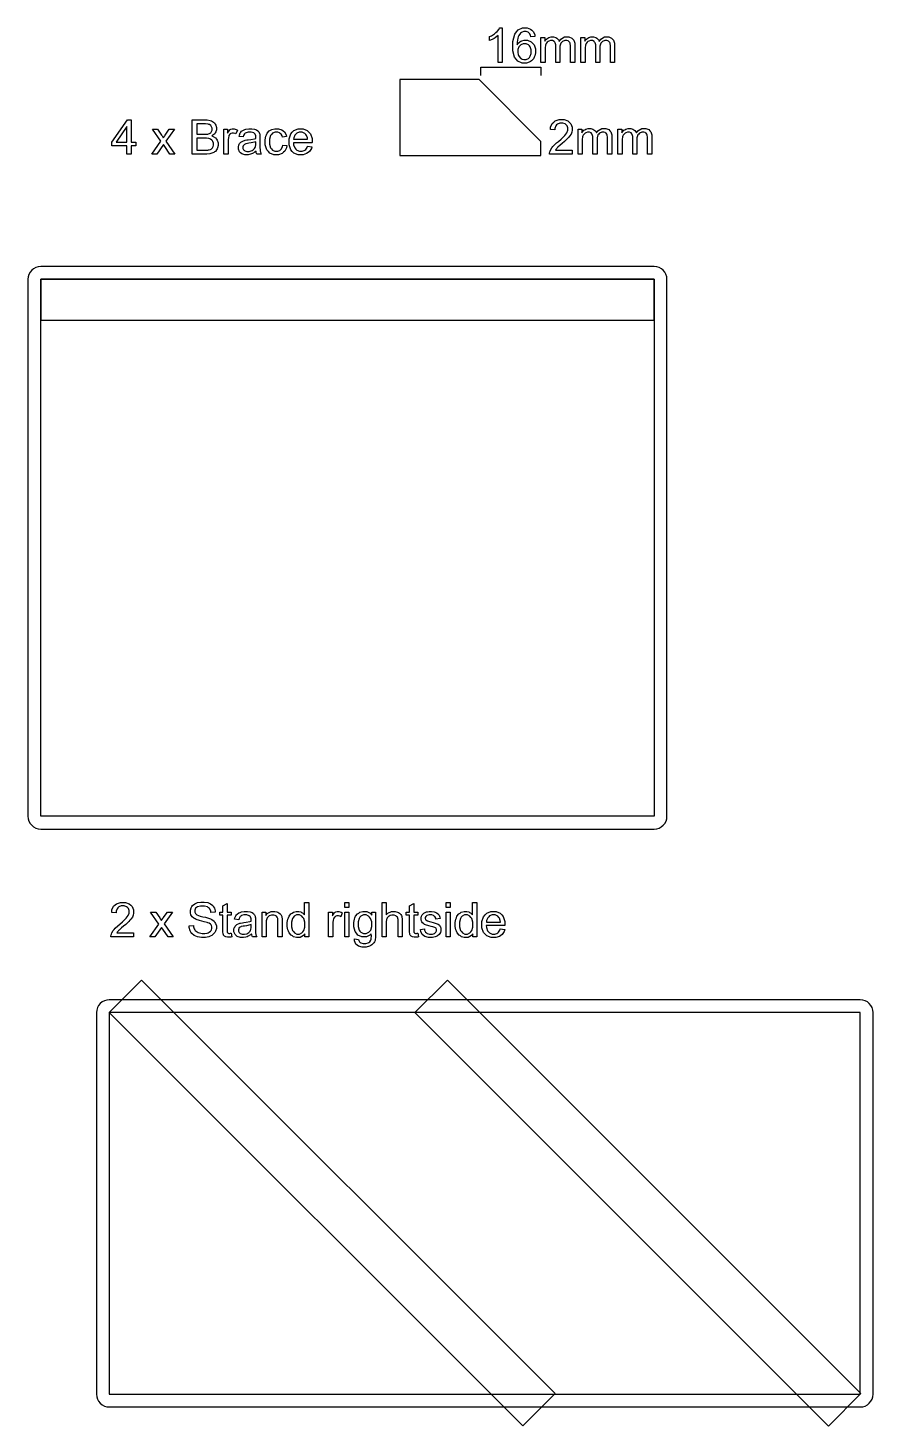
# Model space of a CAD drawing. Extents: x -3889 to -458, y -943 to -393.
# Drawn here: x -790 to -458, y -943 to -393 of the extents above; entities that cross this region are included whole.
import ezdxf

# ---------------------------------------------------------------- set-up
doc = ezdxf.new("R2010")
doc.units = 0
for name, color, linetype in [('ANNO', 7, 'CONTINUOUS'), ('CHAMFER-V45-16', 4, 'CONTINUOUS'), ('NEST-BOUNDARY', 7, 'CONTINUOUS'), ('POCKET-6_2', 30, 'CONTINUOUS'), ('PROFILE', 5, 'CONTINUOUS')]:
    doc.layers.add(name, color=color, linetype=linetype)

msp = doc.modelspace()

# ---------------------------------------------------------------- linework, layer by layer
at = {"layer": 'ANNO'}
for points in [[(-604.03, -406.88), (-605.69, -406.88), (-605.69, -396.32), (-605.99, -396.6), (-606.77, -397.17), (-607.25, -397.46), (-607.74, -397.74), (-608.61, -398.17), (-608.99, -398.31), (-608.99, -396.71), (-608.3, -396.38), (-607.09, -395.59), (-606.57, -395.13), (-606.05, -394.66), (-605.31, -393.76), (-605.1, -393.32), (-604.03, -393.32)], [(-591.19, -396.68), (-592.84, -396.82), (-592.95, -396.33), (-593.26, -395.62), (-593.46, -395.4), (-593.8, -395.04), (-594.63, -394.69), (-595.12, -394.69), (-595.52, -394.69), (-596.22, -394.91), (-596.52, -395.13), (-596.91, -395.41), (-597.53, -396.24), (-597.75, -396.79), (-597.98, -397.34), (-598.21, -398.9), (-598.22, -399.91), (-597.92, -399.45), (-597.19, -398.78), (-596.76, -398.56), (-596.32, -398.34), (-595.41, -398.12), (-594.94, -398.12), (-594.11, -398.12), (-592.7, -398.73), (-592.11, -399.34), (-591.53, -399.95), (-590.95, -401.52), (-590.95, -402.49), (-590.95, -403.13), (-591.22, -404.31), (-591.49, -404.85), (-591.77, -405.4), (-592.52, -406.24), (-593, -406.53), (-593.48, -406.82), (-594.57, -407.11), (-595.18, -407.11), (-596.21, -407.11), (-597.91, -406.34), (-598.56, -405.58), (-599.21, -404.82), (-599.87, -402.31), (-599.87, -400.56), (-599.87, -398.6), (-599.15, -395.76), (-598.42, -394.87), (-597.79, -394.1), (-596.09, -393.32), (-595.02, -393.32), (-594.22, -393.32), (-592.92, -393.77), (-592.41, -394.22), (-591.9, -394.66), (-591.29, -395.9)], [(-597.97, -402.5), (-597.97, -402.93), (-597.78, -403.75), (-597.6, -404.14), (-597.42, -404.53), (-596.91, -405.13), (-596.59, -405.33), (-596.26, -405.54), (-595.57, -405.74), (-595.21, -405.74), (-594.68, -405.74), (-593.78, -405.32), (-593.4, -404.89), (-593.02, -404.47), (-592.65, -403.32), (-592.65, -402.59), (-592.65, -401.89), (-593.02, -400.78), (-593.39, -400.38), (-593.76, -399.98), (-594.7, -399.57), (-595.27, -399.57), (-595.84, -399.57), (-596.79, -399.98), (-597.18, -400.38), (-597.57, -400.78), (-597.97, -401.84)], [(-588.85, -406.88), (-588.85, -397.09), (-587.37, -397.09), (-587.37, -398.46), (-587.14, -398.1), (-586.53, -397.53), (-586.14, -397.31), (-585.76, -397.09), (-584.89, -396.87), (-584.41, -396.87), (-583.86, -396.87), (-582.97, -397.1), (-582.63, -397.32), (-582.28, -397.55), (-581.79, -398.18), (-581.65, -398.58), (-581.06, -397.73), (-579.55, -396.87), (-578.62, -396.87), (-577.89, -396.87), (-576.77, -397.28), (-576.38, -397.68), (-575.99, -398.08), (-575.6, -399.32), (-575.6, -400.16), (-575.6, -406.88), (-577.26, -406.88), (-577.26, -400.71), (-577.26, -400.21), (-577.34, -399.5), (-577.42, -399.28), (-577.5, -399.06), (-577.79, -398.71), (-578, -398.57), (-578.21, -398.44), (-578.71, -398.3), (-579, -398.3), (-579.51, -398.3), (-580.37, -398.65), (-580.71, -398.99), (-581.05, -399.33), (-581.39, -400.43), (-581.39, -401.19), (-581.39, -406.88), (-583.05, -406.88), (-583.05, -400.52), (-583.05, -399.96), (-583.25, -399.13), (-583.45, -398.86), (-583.65, -398.58), (-584.32, -398.3), (-584.78, -398.3), (-585.12, -398.3), (-585.77, -398.49), (-586.07, -398.67), (-586.36, -398.86), (-586.79, -399.4), (-586.93, -399.75), (-587.06, -400.11), (-587.19, -401.13), (-587.19, -401.8), (-587.19, -406.88)], [(-573.15, -406.88), (-573.15, -397.09), (-571.67, -397.09), (-571.67, -398.46), (-571.44, -398.1), (-570.83, -397.53), (-570.44, -397.31), (-570.06, -397.09), (-569.19, -396.87), (-568.71, -396.87), (-568.16, -396.87), (-567.27, -397.1), (-566.92, -397.32), (-566.58, -397.55), (-566.09, -398.18), (-565.95, -398.58), (-565.36, -397.73), (-563.85, -396.87), (-562.92, -396.87), (-562.19, -396.87), (-561.07, -397.28), (-560.68, -397.68), (-560.29, -398.08), (-559.9, -399.32), (-559.9, -400.16), (-559.9, -406.88), (-561.56, -406.88), (-561.56, -400.71), (-561.56, -400.21), (-561.64, -399.5), (-561.72, -399.28), (-561.8, -399.06), (-562.09, -398.71), (-562.3, -398.57), (-562.51, -398.44), (-563.01, -398.3), (-563.29, -398.3), (-563.81, -398.3), (-564.67, -398.65), (-565.01, -398.99), (-565.35, -399.33), (-565.69, -400.43), (-565.69, -401.19), (-565.69, -406.88), (-567.35, -406.88), (-567.35, -400.52), (-567.35, -399.96), (-567.55, -399.13), (-567.75, -398.86), (-567.95, -398.58), (-568.62, -398.3), (-569.07, -398.3), (-569.42, -398.3), (-570.07, -398.49), (-570.37, -398.67), (-570.66, -398.86), (-571.09, -399.4), (-571.23, -399.75), (-571.36, -400.11), (-571.49, -401.13), (-571.49, -401.8), (-571.49, -406.88)], [(-642.24, -443.49), (-588.85, -443.49), (-588.85, -437.95), (-613.17, -413.63), (-644.22, -413.63), (-644.22, -443.49)], [(-751.49, -442.91), (-751.49, -439.69), (-757.34, -439.69), (-757.34, -438.17), (-751.18, -429.43), (-749.83, -429.43), (-749.83, -438.17), (-748.01, -438.17), (-748.01, -439.69), (-749.83, -439.69), (-749.83, -442.91)], [(-751.49, -438.17), (-751.49, -432.09), (-755.71, -438.17)], [(-741.73, -442.91), (-738.16, -437.84), (-741.46, -433.13), (-739.41, -433.13), (-737.88, -435.42), (-737.66, -435.75), (-737.33, -436.29), (-737.21, -436.5), (-737, -436.21), (-736.64, -435.68), (-736.47, -435.45), (-734.83, -433.13), (-732.84, -433.13), (-736.14, -437.81), (-732.59, -442.91), (-734.61, -442.91), (-736.63, -439.88), (-737.1, -439.14), (-739.73, -442.91)], [(-725.83, -442.91), (-725.83, -429.41), (-720.76, -429.41), (-719.99, -429.41), (-718.75, -429.62), (-718.28, -429.82), (-717.81, -430.03), (-717.08, -430.66), (-716.81, -431.08), (-716.55, -431.51), (-716.28, -432.4), (-716.28, -432.87), (-716.28, -433.3), (-716.52, -434.11), (-716.75, -434.5), (-716.99, -434.88), (-717.69, -435.5), (-718.17, -435.73), (-717.56, -435.91), (-716.62, -436.52), (-716.29, -436.96), (-715.96, -437.39), (-715.63, -438.41), (-715.63, -439), (-715.63, -439.47), (-715.84, -440.36), (-716.04, -440.76), (-716.24, -441.17), (-716.73, -441.8), (-717.03, -442.02), (-717.32, -442.24), (-718.06, -442.57), (-718.5, -442.69), (-718.95, -442.8), (-720.04, -442.91), (-720.68, -442.91)], [(-724.05, -435.08), (-721.12, -435.08), (-720.52, -435.08), (-719.67, -435), (-719.41, -434.93), (-719.07, -434.82), (-718.56, -434.49), (-718.38, -434.25), (-718.21, -434.02), (-718.04, -433.43), (-718.04, -433.08), (-718.04, -432.74), (-718.2, -432.15), (-718.36, -431.89), (-718.52, -431.64), (-718.98, -431.29), (-719.28, -431.19), (-719.58, -431.1), (-720.61, -431.01), (-721.34, -431.01), (-724.05, -431.01)], [(-713.41, -442.91), (-713.41, -433.13), (-711.91, -433.13), (-711.91, -434.61), (-711.62, -434.09), (-711.1, -433.41), (-710.86, -433.24), (-710.62, -433.07), (-710.09, -432.91), (-709.8, -432.91), (-709.38, -432.91), (-708.53, -433.17), (-708.1, -433.44), (-708.68, -434.97), (-708.98, -434.8), (-709.58, -434.62), (-709.89, -434.62), (-710.16, -434.62), (-710.64, -434.79), (-710.86, -434.95), (-711.07, -435.11), (-711.38, -435.57), (-711.47, -435.86), (-711.61, -436.3), (-711.75, -437.27), (-711.75, -437.79), (-711.75, -442.91)], [(-700.74, -441.71), (-701.21, -442.1), (-702.09, -442.65), (-702.52, -442.81), (-702.95, -442.97), (-703.86, -443.13), (-704.35, -443.13), (-705.15, -443.13), (-706.39, -442.74), (-706.82, -442.34), (-707.25, -441.95), (-707.68, -440.94), (-707.68, -440.33), (-707.68, -439.97), (-707.52, -439.31), (-707.36, -439.02), (-707.19, -438.72), (-706.77, -438.24), (-706.5, -438.07), (-706.24, -437.89), (-705.64, -437.61), (-705.31, -437.52), (-705.07, -437.46), (-704.33, -437.33), (-703.84, -437.27), (-702.84, -437.15), (-701.36, -436.87), (-700.89, -436.7), (-700.88, -436.53), (-700.88, -436.32), (-700.88, -436.27), (-700.88, -435.77), (-701.11, -435.05), (-701.35, -434.85), (-701.67, -434.57), (-702.61, -434.29), (-703.23, -434.29), (-703.82, -434.29), (-704.68, -434.49), (-704.96, -434.69), (-705.24, -434.9), (-705.65, -435.62), (-705.78, -436.14), (-707.4, -435.92), (-707.29, -435.4), (-706.93, -434.56), (-706.67, -434.24), (-706.42, -433.92), (-705.69, -433.43), (-705.21, -433.25), (-704.73, -433.08), (-703.62, -432.91), (-702.99, -432.91), (-702.36, -432.91), (-701.35, -433.06), (-700.95, -433.2), (-700.56, -433.35), (-699.99, -433.72), (-699.8, -433.95), (-699.62, -434.17), (-699.36, -434.73), (-699.29, -435.07), (-699.25, -435.29), (-699.21, -436.05), (-699.21, -436.6), (-699.21, -438.81), (-699.21, -439.97), (-699.15, -441.43), (-699.1, -441.74), (-699.05, -442.04), (-698.84, -442.63), (-698.68, -442.91), (-700.41, -442.91), (-700.54, -442.66), (-700.71, -442.06)], [(-690.27, -439.32), (-688.63, -439.54), (-688.77, -440.38), (-689.45, -441.7), (-690, -442.18), (-690.55, -442.65), (-691.9, -443.13), (-692.7, -443.13), (-693.7, -443.13), (-695.31, -442.47), (-695.92, -441.82), (-696.53, -441.16), (-697.14, -439.28), (-697.14, -438.06), (-697.14, -437.26), (-696.88, -435.88), (-696.62, -435.28), (-696.35, -434.69), (-695.56, -433.8), (-695.02, -433.5), (-694.49, -433.21), (-693.32, -432.91), (-692.69, -432.91), (-691.9, -432.91), (-690.6, -433.31), (-690.09, -433.72), (-689.59, -434.12), (-688.94, -435.27), (-688.8, -436.01), (-690.4, -436.26), (-690.52, -435.76), (-690.92, -435.02), (-691.22, -434.77), (-691.51, -434.52), (-692.21, -434.27), (-692.63, -434.27), (-693.25, -434.27), (-694.27, -434.72), (-694.66, -435.17), (-695.05, -435.62), (-695.44, -437.04), (-695.44, -438.01), (-695.44, -438.99), (-695.06, -440.43), (-694.69, -440.87), (-694.31, -441.32), (-693.33, -441.77), (-692.72, -441.77), (-692.23, -441.77), (-691.42, -441.47), (-691.09, -441.17), (-690.77, -440.87), (-690.36, -439.94)], [(-680.54, -439.75), (-678.82, -439.97), (-679.02, -440.72), (-679.77, -441.89), (-680.32, -442.3), (-680.87, -442.71), (-682.27, -443.13), (-683.12, -443.13), (-684.19, -443.13), (-685.89, -442.47), (-686.52, -441.81), (-687.14, -441.15), (-687.77, -439.29), (-687.77, -438.1), (-687.77, -436.87), (-687.14, -434.95), (-686.5, -434.27), (-685.87, -433.59), (-684.22, -432.91), (-683.21, -432.91), (-682.23, -432.91), (-680.63, -433.58), (-680.01, -434.24), (-679.39, -434.91), (-678.77, -436.79), (-678.77, -438), (-678.77, -438.08), (-678.77, -438.3), (-678.78, -438.44), (-686.07, -438.44), (-686.02, -439.25), (-685.57, -440.48), (-685.16, -440.91), (-684.75, -441.34), (-683.73, -441.77), (-683.12, -441.77), (-682.66, -441.77), (-681.88, -441.53), (-681.56, -441.29), (-681.24, -441.05), (-680.73, -440.28)], [(-576.52, -441.29), (-576.52, -442.88), (-585.43, -442.88), (-585.44, -442.58), (-585.35, -442.01), (-585.24, -441.73), (-585.07, -441.28), (-584.52, -440.38), (-584.15, -439.94), (-583.77, -439.5), (-582.69, -438.48), (-581.99, -437.9), (-580.89, -436.99), (-579.41, -435.56), (-579.02, -435.03), (-578.63, -434.51), (-578.24, -433.51), (-578.24, -433.04), (-578.24, -432.55), (-578.59, -431.72), (-578.94, -431.38), (-579.29, -431.04), (-580.21, -430.71), (-580.78, -430.71), (-581.38, -430.71), (-582.33, -431.07), (-582.69, -431.42), (-583.05, -431.78), (-583.42, -432.77), (-583.42, -433.41), (-585.12, -433.23), (-585.03, -432.28), (-584.38, -430.83), (-583.81, -430.33), (-583.24, -429.83), (-581.7, -429.33), (-580.74, -429.33), (-579.77, -429.33), (-578.23, -429.87), (-577.67, -430.41), (-577.1, -430.95), (-576.54, -432.28), (-576.54, -433.08), (-576.54, -433.48), (-576.7, -434.28), (-576.87, -434.67), (-577.03, -435.06), (-577.58, -435.89), (-577.97, -436.32), (-578.35, -436.75), (-579.63, -437.94), (-580.52, -438.7), (-581.26, -439.32), (-582.22, -440.17), (-582.43, -440.39), (-582.64, -440.62), (-582.99, -441.07), (-583.13, -441.29)], [(-574.28, -442.88), (-574.28, -433.1), (-572.8, -433.1), (-572.8, -434.47), (-572.57, -434.11), (-571.95, -433.53), (-571.57, -433.32), (-571.19, -433.1), (-570.32, -432.88), (-569.83, -432.88), (-569.29, -432.88), (-568.4, -433.11), (-568.05, -433.33), (-567.71, -433.56), (-567.22, -434.18), (-567.07, -434.59), (-566.49, -433.73), (-564.98, -432.88), (-564.05, -432.88), (-563.32, -432.88), (-562.2, -433.28), (-561.81, -433.69), (-561.42, -434.09), (-561.02, -435.33), (-561.02, -436.17), (-561.02, -442.88), (-562.69, -442.88), (-562.69, -436.72), (-562.69, -436.22), (-562.77, -435.5), (-562.85, -435.28), (-562.93, -435.07), (-563.22, -434.71), (-563.43, -434.58), (-563.64, -434.45), (-564.14, -434.31), (-564.42, -434.31), (-564.94, -434.31), (-565.8, -434.66), (-566.14, -435), (-566.48, -435.34), (-566.82, -436.44), (-566.82, -437.2), (-566.82, -442.88), (-568.48, -442.88), (-568.48, -436.52), (-568.48, -435.97), (-568.68, -435.14), (-568.88, -434.86), (-569.08, -434.59), (-569.74, -434.31), (-570.2, -434.31), (-570.55, -434.31), (-571.2, -434.5), (-571.5, -434.68), (-571.79, -434.86), (-572.22, -435.4), (-572.35, -435.76), (-572.49, -436.11), (-572.62, -437.14), (-572.62, -437.81), (-572.62, -442.88)], [(-558.58, -442.88), (-558.58, -433.1), (-557.1, -433.1), (-557.1, -434.47), (-556.87, -434.11), (-556.25, -433.53), (-555.87, -433.32), (-555.49, -433.1), (-554.62, -432.88), (-554.13, -432.88), (-553.59, -432.88), (-552.7, -433.11), (-552.35, -433.33), (-552.01, -433.56), (-551.52, -434.18), (-551.37, -434.59), (-550.79, -433.73), (-549.28, -432.88), (-548.35, -432.88), (-547.62, -432.88), (-546.5, -433.28), (-546.11, -433.69), (-545.72, -434.09), (-545.32, -435.33), (-545.32, -436.17), (-545.32, -442.88), (-546.98, -442.88), (-546.98, -436.72), (-546.98, -436.22), (-547.07, -435.5), (-547.15, -435.28), (-547.23, -435.07), (-547.52, -434.71), (-547.73, -434.58), (-547.94, -434.45), (-548.44, -434.31), (-548.72, -434.31), (-549.24, -434.31), (-550.09, -434.66), (-550.43, -435), (-550.78, -435.34), (-551.12, -436.44), (-551.12, -437.2), (-551.12, -442.88), (-552.78, -442.88), (-552.78, -436.52), (-552.78, -435.97), (-552.98, -435.14), (-553.18, -434.86), (-553.38, -434.59), (-554.04, -434.31), (-554.5, -434.31), (-554.85, -434.31), (-555.5, -434.5), (-555.79, -434.68), (-556.09, -434.86), (-556.52, -435.4), (-556.65, -435.76), (-556.79, -436.11), (-556.92, -437.14), (-556.92, -437.81), (-556.92, -442.88)], [(-724.05, -441.32), (-720.68, -441.32), (-720.24, -441.32), (-719.63, -441.29), (-719.46, -441.26), (-719.15, -441.2), (-718.63, -441.02), (-718.42, -440.89), (-718.21, -440.76), (-717.87, -440.38), (-717.74, -440.14), (-717.6, -439.89), (-717.47, -439.32), (-717.47, -439), (-717.47, -438.62), (-717.67, -437.96), (-717.86, -437.68), (-718.06, -437.41), (-718.59, -437.01), (-718.94, -436.9), (-719.28, -436.79), (-720.27, -436.68), (-720.92, -436.68), (-724.05, -436.68)], [(-700.88, -438), (-701.33, -438.18), (-702.68, -438.5), (-703.59, -438.63), (-704.1, -438.7), (-704.82, -438.86), (-705.03, -438.96), (-705.24, -439.05), (-705.57, -439.32), (-705.68, -439.5), (-705.8, -439.67), (-705.91, -440.07), (-705.91, -440.28), (-705.91, -440.62), (-705.66, -441.17), (-705.41, -441.39), (-705.16, -441.61), (-704.43, -441.83), (-703.95, -441.83), (-703.47, -441.83), (-702.62, -441.62), (-702.25, -441.41), (-701.88, -441.2), (-701.33, -440.63), (-701.16, -440.27), (-701.02, -439.98), (-700.89, -439.16), (-700.89, -438.61)], [(-685.98, -437.08), (-680.52, -437.08), (-680.58, -436.46), (-680.89, -435.54), (-681.15, -435.23), (-681.54, -434.75), (-682.57, -434.27), (-683.2, -434.27), (-683.77, -434.27), (-684.73, -434.65), (-685.12, -435.04), (-685.5, -435.42), (-685.93, -436.44)], [(-748.83, -748.88), (-748.83, -750.48), (-757.74, -750.48), (-757.74, -750.18), (-757.65, -749.6), (-757.54, -749.32), (-757.37, -748.87), (-756.83, -747.97), (-756.45, -747.53), (-756.08, -747.09), (-755, -746.07), (-754.29, -745.49), (-753.19, -744.58), (-751.71, -743.15), (-751.32, -742.63), (-750.93, -742.1), (-750.54, -741.1), (-750.54, -740.63), (-750.54, -740.14), (-750.89, -739.31), (-751.24, -738.97), (-751.6, -738.64), (-752.52, -738.3), (-753.08, -738.3), (-753.68, -738.3), (-754.64, -738.66), (-755, -739.02), (-755.36, -739.37), (-755.72, -740.37), (-755.72, -741), (-757.43, -740.82), (-757.34, -739.87), (-756.68, -738.42), (-756.11, -737.92), (-755.54, -737.42), (-754.01, -736.92), (-753.04, -736.92), (-752.07, -736.92), (-750.54, -737.46), (-749.97, -738), (-749.41, -738.54), (-748.84, -739.87), (-748.84, -740.67), (-748.84, -741.08), (-749.01, -741.87), (-749.17, -742.26), (-749.34, -742.65), (-749.89, -743.48), (-750.27, -743.91), (-750.66, -744.35), (-751.93, -745.53), (-752.82, -746.29), (-753.57, -746.91), (-754.52, -747.76), (-754.74, -747.99), (-754.95, -748.21), (-755.3, -748.66), (-755.44, -748.88)], [(-742.45, -750.48), (-738.88, -745.41), (-742.18, -740.69), (-740.13, -740.69), (-738.6, -742.98), (-738.39, -743.31), (-738.05, -743.85), (-737.93, -744.06), (-737.73, -743.77), (-737.36, -743.25), (-737.19, -743.01), (-735.56, -740.69), (-733.57, -740.69), (-736.87, -745.38), (-733.31, -750.48), (-735.33, -750.48), (-737.35, -747.45), (-737.83, -746.7), (-740.45, -750.48)], [(-727.06, -746.14), (-725.38, -745.99), (-725.32, -746.5), (-725.04, -747.33), (-724.82, -747.66), (-724.6, -747.98), (-723.93, -748.51), (-723.47, -748.71), (-723.01, -748.91), (-721.97, -749.11), (-721.4, -749.11), (-720.89, -749.11), (-719.99, -748.96), (-719.6, -748.81), (-719.21, -748.66), (-718.63, -748.24), (-718.44, -747.97), (-718.25, -747.71), (-718.06, -747.13), (-718.06, -746.82), (-718.06, -746.5), (-718.25, -745.95), (-718.43, -745.71), (-718.62, -745.47), (-719.23, -745.07), (-719.65, -744.91), (-719.92, -744.81), (-721.12, -744.48), (-722.05, -744.25), (-722.98, -744.03), (-724.28, -743.61), (-724.65, -743.41), (-725.14, -743.16), (-725.86, -742.53), (-726.09, -742.15), (-726.33, -741.78), (-726.56, -740.94), (-726.56, -740.47), (-726.56, -739.96), (-726.27, -739), (-725.98, -738.56), (-725.7, -738.11), (-724.85, -737.44), (-724.29, -737.21), (-723.74, -736.98), (-722.5, -736.75), (-721.82, -736.75), (-721.07, -736.75), (-719.75, -736.99), (-719.17, -737.23), (-718.6, -737.47), (-717.72, -738.18), (-717.41, -738.65), (-717.1, -739.12), (-716.77, -740.19), (-716.75, -740.78), (-718.46, -740.92), (-718.53, -740.28), (-719, -739.31), (-719.4, -738.98), (-719.8, -738.65), (-720.97, -738.33), (-721.75, -738.33), (-722.56, -738.33), (-723.74, -738.62), (-724.11, -738.92), (-724.48, -739.22), (-724.85, -739.93), (-724.85, -740.35), (-724.85, -740.72), (-724.59, -741.31), (-724.33, -741.55), (-724.07, -741.78), (-722.72, -742.27), (-721.63, -742.51), (-720.55, -742.76), (-719.05, -743.19), (-718.65, -743.37), (-718.06, -743.64), (-717.19, -744.33), (-716.91, -744.75), (-716.63, -745.16), (-716.34, -746.12), (-716.34, -746.67), (-716.34, -747.2), (-716.65, -748.22), (-716.96, -748.7), (-717.27, -749.17), (-718.15, -749.91), (-718.73, -750.18), (-719.3, -750.44), (-720.6, -750.71), (-721.32, -750.71), (-722.24, -750.71), (-723.77, -750.44), (-724.39, -750.17), (-725, -749.9), (-725.97, -749.1), (-726.32, -748.57), (-726.68, -748.03), (-727.05, -746.82)], [(-710.5, -749), (-710.26, -750.46), (-710.61, -750.54), (-711.23, -750.61), (-711.51, -750.61), (-711.96, -750.61), (-712.66, -750.47), (-712.91, -750.32), (-713.15, -750.18), (-713.5, -749.81), (-713.6, -749.57), (-713.71, -749.34), (-713.81, -748.36), (-713.81, -747.61), (-713.81, -741.97), (-715.04, -741.97), (-715.04, -740.69), (-713.81, -740.69), (-713.81, -738.27), (-712.15, -737.27), (-712.15, -740.69), (-710.5, -740.69), (-710.5, -741.97), (-712.15, -741.97), (-712.15, -747.7), (-712.15, -748.06), (-712.1, -748.51), (-712.06, -748.62), (-712.02, -748.72), (-711.88, -748.88), (-711.78, -748.94), (-711.68, -749), (-711.4, -749.06), (-711.22, -749.06), (-711.08, -749.06), (-710.72, -749.03)], [(-702.51, -749.27), (-702.97, -749.66), (-703.86, -750.21), (-704.28, -750.37), (-704.71, -750.53), (-705.62, -750.69), (-706.11, -750.69), (-706.91, -750.69), (-708.15, -750.3), (-708.58, -749.9), (-709.01, -749.51), (-709.45, -748.51), (-709.45, -747.89), (-709.45, -747.53), (-709.28, -746.88), (-709.12, -746.58), (-708.96, -746.28), (-708.53, -745.81), (-708.26, -745.63), (-708, -745.45), (-707.41, -745.18), (-707.07, -745.09), (-706.83, -745.02), (-706.09, -744.9), (-705.6, -744.84), (-704.6, -744.72), (-703.13, -744.43), (-702.65, -744.27), (-702.65, -744.1), (-702.64, -743.88), (-702.64, -743.83), (-702.64, -743.33), (-702.88, -742.62), (-703.11, -742.41), (-703.43, -742.13), (-704.37, -741.85), (-705, -741.85), (-705.58, -741.85), (-706.44, -742.05), (-706.72, -742.26), (-707, -742.46), (-707.41, -743.18), (-707.54, -743.7), (-709.16, -743.48), (-709.05, -742.96), (-708.69, -742.12), (-708.44, -741.8), (-708.18, -741.48), (-707.45, -740.99), (-706.97, -740.82), (-706.49, -740.64), (-705.38, -740.47), (-704.75, -740.47), (-704.13, -740.47), (-703.11, -740.62), (-702.72, -740.77), (-702.33, -740.91), (-701.75, -741.29), (-701.57, -741.51), (-701.38, -741.73), (-701.12, -742.3), (-701.05, -742.64), (-701.01, -742.85), (-700.97, -743.61), (-700.97, -744.17), (-700.97, -746.38), (-700.97, -747.53), (-700.92, -748.99), (-700.86, -749.3), (-700.81, -749.61), (-700.6, -750.19), (-700.44, -750.48), (-702.17, -750.48), (-702.3, -750.22), (-702.47, -749.62)], [(-698.4, -750.48), (-698.4, -740.69), (-696.9, -740.69), (-696.9, -742.08), (-696.37, -741.28), (-694.81, -740.47), (-693.8, -740.47), (-693.36, -740.47), (-692.55, -740.63), (-692.18, -740.79), (-691.81, -740.95), (-691.26, -741.37), (-691.07, -741.62), (-690.89, -741.88), (-690.63, -742.49), (-690.56, -742.85), (-690.51, -743.08), (-690.47, -743.89), (-690.47, -744.46), (-690.47, -750.48), (-692.13, -750.48), (-692.13, -744.52), (-692.13, -744.01), (-692.22, -743.26), (-692.32, -743), (-692.42, -742.75), (-692.76, -742.35), (-693, -742.2), (-693.25, -742.05), (-693.82, -741.9), (-694.15, -741.9), (-694.68, -741.9), (-695.59, -742.24), (-695.98, -742.58), (-696.36, -742.91), (-696.74, -744.19), (-696.74, -745.13), (-696.74, -750.48)], [(-681.6, -750.48), (-681.6, -749.24), (-682.06, -749.96), (-683.43, -750.69), (-684.33, -750.69), (-684.91, -750.69), (-685.99, -750.37), (-686.48, -750.05), (-686.97, -749.73), (-687.73, -748.83), (-688, -748.25), (-688.27, -747.67), (-688.53, -746.34), (-688.53, -745.59), (-688.53, -744.86), (-688.29, -743.53), (-688.05, -742.94), (-687.8, -742.34), (-687.07, -741.43), (-686.59, -741.11), (-686.1, -740.79), (-685.01, -740.47), (-684.41, -740.47), (-683.97, -740.47), (-683.18, -740.66), (-682.84, -740.85), (-682.49, -741.03), (-681.93, -741.52), (-681.72, -741.82), (-681.72, -736.98), (-680.06, -736.98), (-680.06, -750.48)], [(-672.23, -750.48), (-672.23, -740.69), (-670.73, -740.69), (-670.73, -742.18), (-670.44, -741.66), (-669.92, -740.97), (-669.68, -740.8), (-669.44, -740.64), (-668.91, -740.47), (-668.62, -740.47), (-668.2, -740.47), (-667.35, -740.74), (-666.92, -741), (-667.5, -742.54), (-667.8, -742.36), (-668.4, -742.19), (-668.71, -742.19), (-668.98, -742.19), (-669.46, -742.35), (-669.68, -742.51), (-669.89, -742.68), (-670.2, -743.13), (-670.29, -743.42), (-670.43, -743.86), (-670.57, -744.83), (-670.57, -745.36), (-670.57, -750.48)], [(-665.92, -738.88), (-665.92, -736.98), (-664.26, -736.98), (-664.26, -738.88)], [(-665.92, -750.48), (-665.92, -740.69), (-664.26, -740.69), (-664.26, -750.48)], [(-662.05, -751.27), (-660.45, -751.52), (-660.4, -751.89), (-660.12, -752.43), (-659.89, -752.6), (-659.58, -752.83), (-658.74, -753.05), (-658.2, -753.05), (-657.63, -753.05), (-656.74, -752.82), (-656.43, -752.6), (-656.12, -752.37), (-655.7, -751.72), (-655.59, -751.31), (-655.52, -751.06), (-655.46, -750), (-655.47, -749.19), (-656.01, -749.83), (-657.36, -750.48), (-658.17, -750.48), (-659.18, -750.48), (-660.74, -749.75), (-661.29, -749.02), (-661.84, -748.29), (-662.39, -746.55), (-662.39, -745.53), (-662.39, -744.83), (-662.14, -743.54), (-661.89, -742.95), (-661.63, -742.35), (-660.9, -741.44), (-660.42, -741.12), (-659.94, -740.79), (-658.81, -740.47), (-658.16, -740.47), (-657.29, -740.47), (-655.87, -741.17), (-655.3, -741.88), (-655.3, -740.69), (-653.78, -740.69), (-653.78, -749.14), (-653.78, -750.28), (-654.01, -751.9), (-654.24, -752.37), (-654.48, -752.85), (-655.21, -753.6), (-655.71, -753.88), (-656.22, -754.16), (-657.46, -754.43), (-658.19, -754.43), (-659.07, -754.43), (-660.48, -754.04), (-661.02, -753.64), (-661.55, -753.25), (-662.07, -752.06)], [(-651.27, -750.48), (-651.27, -736.98), (-649.61, -736.98), (-649.61, -741.82), (-649.04, -741.15), (-647.58, -740.47), (-646.69, -740.47), (-646.15, -740.47), (-645.21, -740.69), (-644.81, -740.9), (-644.41, -741.11), (-643.84, -741.71), (-643.67, -742.08), (-643.5, -742.46), (-643.32, -743.56), (-643.32, -744.28), (-643.32, -750.48), (-644.98, -750.48), (-644.98, -744.28), (-644.98, -743.66), (-645.25, -742.75), (-645.52, -742.47), (-645.79, -742.19), (-646.55, -741.9), (-647.04, -741.9), (-647.4, -741.9), (-648.09, -742.09), (-648.42, -742.29), (-648.74, -742.48), (-649.2, -742.99), (-649.34, -743.32), (-649.48, -743.65), (-649.61, -744.55), (-649.61, -745.13), (-649.61, -750.48)], [(-637.18, -749), (-636.94, -750.46), (-637.29, -750.54), (-637.91, -750.61), (-638.19, -750.61), (-638.64, -750.61), (-639.34, -750.47), (-639.59, -750.32), (-639.84, -750.18), (-640.18, -749.81), (-640.29, -749.57), (-640.39, -749.34), (-640.49, -748.36), (-640.49, -747.61), (-640.49, -741.97), (-641.72, -741.97), (-641.72, -740.69), (-640.49, -740.69), (-640.49, -738.27), (-638.83, -737.27), (-638.83, -740.69), (-637.18, -740.69), (-637.18, -741.97), (-638.83, -741.97), (-638.83, -747.7), (-638.83, -748.06), (-638.78, -748.51), (-638.74, -748.62), (-638.7, -748.72), (-638.56, -748.88), (-638.46, -748.94), (-638.36, -749), (-638.08, -749.06), (-637.9, -749.06), (-637.76, -749.06), (-637.4, -749.03)], [(-636.22, -747.55), (-634.59, -747.29), (-634.52, -747.78), (-634.14, -748.54), (-633.82, -748.8), (-633.5, -749.07), (-632.62, -749.33), (-632.06, -749.33), (-631.49, -749.33), (-630.64, -749.1), (-630.36, -748.86), (-630.09, -748.63), (-629.81, -748.09), (-629.81, -747.77), (-629.81, -747.49), (-630.05, -747.05), (-630.3, -746.89), (-630.47, -746.78), (-631.31, -746.5), (-631.99, -746.33), (-632.9, -746.1), (-634.16, -745.7), (-634.52, -745.53), (-634.87, -745.36), (-635.41, -744.9), (-635.59, -744.6), (-635.77, -744.3), (-635.95, -743.65), (-635.95, -743.29), (-635.95, -742.96), (-635.8, -742.36), (-635.65, -742.08), (-635.5, -741.8), (-635.1, -741.34), (-634.84, -741.15), (-634.64, -741.01), (-634.12, -740.77), (-633.78, -740.67), (-633.45, -740.57), (-632.73, -740.47), (-632.35, -740.47), (-631.78, -740.47), (-630.76, -740.64), (-630.33, -740.8), (-629.89, -740.97), (-629.25, -741.42), (-629.04, -741.7), (-628.84, -741.98), (-628.55, -742.74), (-628.47, -743.21), (-630.09, -743.43), (-630.15, -743.05), (-630.47, -742.47), (-630.73, -742.26), (-631, -742.05), (-631.75, -741.84), (-632.23, -741.84), (-632.8, -741.84), (-633.61, -742.02), (-633.86, -742.21), (-634.1, -742.4), (-634.35, -742.84), (-634.35, -743.1), (-634.35, -743.26), (-634.24, -743.55), (-634.14, -743.68), (-634.04, -743.81), (-633.72, -744.03), (-633.51, -744.12), (-633.38, -744.16), (-632.65, -744.38), (-632.04, -744.54), (-631.17, -744.78), (-629.94, -745.16), (-629.59, -745.31), (-629.25, -745.46), (-628.7, -745.89), (-628.5, -746.18), (-628.31, -746.47), (-628.11, -747.17), (-628.11, -747.6), (-628.11, -748.01), (-628.35, -748.79), (-628.59, -749.16), (-628.83, -749.52), (-629.53, -750.09), (-629.99, -750.29), (-630.44, -750.49), (-631.47, -750.69), (-632.05, -750.69), (-633, -750.69), (-634.45, -750.3), (-634.95, -749.9), (-635.45, -749.5), (-636.08, -748.33)], [(-626.12, -738.88), (-626.12, -736.98), (-624.46, -736.98), (-624.46, -738.88)], [(-626.12, -750.48), (-626.12, -740.69), (-624.46, -740.69), (-624.46, -750.48)], [(-615.62, -750.48), (-615.62, -749.24), (-616.09, -749.96), (-617.45, -750.69), (-618.35, -750.69), (-618.94, -750.69), (-620.01, -750.37), (-620.5, -750.05), (-620.99, -749.73), (-621.75, -748.83), (-622.02, -748.25), (-622.29, -747.67), (-622.56, -746.34), (-622.56, -745.59), (-622.56, -744.86), (-622.32, -743.53), (-622.07, -742.94), (-621.83, -742.34), (-621.1, -741.43), (-620.61, -741.11), (-620.13, -740.79), (-619.04, -740.47), (-618.43, -740.47), (-617.99, -740.47), (-617.21, -740.66), (-616.86, -740.85), (-616.52, -741.03), (-615.96, -741.52), (-615.74, -741.82), (-615.74, -736.98), (-614.08, -736.98), (-614.08, -750.48)], [(-604.8, -747.32), (-603.08, -747.53), (-603.28, -748.28), (-604.03, -749.45), (-604.58, -749.86), (-605.13, -750.28), (-606.53, -750.69), (-607.38, -750.69), (-608.45, -750.69), (-610.15, -750.03), (-610.77, -749.37), (-611.4, -748.71), (-612.03, -746.86), (-612.03, -745.66), (-612.03, -744.43), (-611.4, -742.52), (-610.76, -741.83), (-610.13, -741.15), (-608.48, -740.47), (-607.47, -740.47), (-606.49, -740.47), (-604.89, -741.14), (-604.27, -741.81), (-603.65, -742.48), (-603.03, -744.35), (-603.03, -745.57), (-603.03, -745.64), (-603.03, -745.86), (-603.04, -746.01), (-610.33, -746.01), (-610.28, -746.81), (-609.83, -748.04), (-609.42, -748.47), (-609.01, -748.9), (-607.99, -749.33), (-607.38, -749.33), (-606.92, -749.33), (-606.14, -749.09), (-605.82, -748.85), (-605.5, -748.61), (-604.99, -747.84)], [(-702.64, -745.56), (-703.09, -745.75), (-704.45, -746.06), (-705.35, -746.19), (-705.86, -746.26), (-706.58, -746.43), (-706.79, -746.52), (-707.01, -746.61), (-707.33, -746.88), (-707.45, -747.06), (-707.56, -747.24), (-707.68, -747.63), (-707.68, -747.85), (-707.68, -748.18), (-707.43, -748.73), (-707.18, -748.95), (-706.93, -749.17), (-706.19, -749.4), (-705.71, -749.4), (-705.23, -749.4), (-704.38, -749.19), (-704.01, -748.98), (-703.64, -748.77), (-703.09, -748.19), (-702.92, -747.83), (-702.78, -747.55), (-702.65, -746.72), (-702.65, -746.17)], [(-686.83, -745.59), (-686.83, -746.53), (-686.44, -747.93), (-686.04, -748.4), (-685.65, -748.86), (-684.71, -749.33), (-684.17, -749.33), (-683.63, -749.33), (-682.71, -748.88), (-682.33, -748.44), (-681.95, -748), (-681.57, -746.64), (-681.57, -745.73), (-681.57, -744.73), (-681.96, -743.26), (-682.34, -742.79), (-682.73, -742.32), (-683.68, -741.85), (-684.25, -741.85), (-684.8, -741.85), (-685.72, -742.3), (-686.09, -742.75), (-686.46, -743.2), (-686.83, -744.62)], [(-660.69, -745.41), (-660.69, -746.37), (-660.31, -747.77), (-659.93, -748.22), (-659.55, -748.66), (-658.59, -749.1), (-658.02, -749.1), (-657.45, -749.1), (-656.49, -748.66), (-656.1, -748.22), (-655.72, -747.78), (-655.33, -746.4), (-655.33, -745.46), (-655.33, -744.57), (-655.73, -743.22), (-656.13, -742.76), (-656.52, -742.3), (-657.48, -741.85), (-658.04, -741.85), (-658.59, -741.85), (-659.53, -742.3), (-659.92, -742.75), (-660.3, -743.19), (-660.69, -744.53)], [(-620.86, -745.59), (-620.86, -746.53), (-620.46, -747.93), (-620.07, -748.4), (-619.67, -748.86), (-618.74, -749.33), (-618.2, -749.33), (-617.66, -749.33), (-616.73, -748.88), (-616.35, -748.44), (-615.97, -748), (-615.59, -746.64), (-615.59, -745.73), (-615.59, -744.73), (-615.98, -743.26), (-616.37, -742.79), (-616.75, -742.32), (-617.71, -741.85), (-618.27, -741.85), (-618.83, -741.85), (-619.75, -742.3), (-620.12, -742.75), (-620.49, -743.2), (-620.86, -744.62)], [(-610.23, -744.64), (-604.78, -744.64), (-604.84, -744.03), (-605.15, -743.1), (-605.41, -742.79), (-605.8, -742.31), (-606.83, -741.84), (-607.46, -741.84), (-608.03, -741.84), (-608.99, -742.22), (-609.37, -742.6), (-609.76, -742.98), (-610.19, -744)]]:
    msp.add_lwpolyline(points, close=True, dxfattribs=at)
msp.add_lwpolyline([(-612.48, -412), (-612.48, -408.74), (-588.85, -408.74), (-588.85, -412)], dxfattribs=at)
at = {"layer": 'CHAMFER-V45-16'}
msp.add_lwpolyline([(-544.34, -492.07), (-785.34, -492.07), (-785.34, -508.07), (-544.34, -508.07)], close=True, dxfattribs=at)
at = {"layer": 'NEST-BOUNDARY'}
for points in [[(-790.34, -703.07, 0.414213), (-785.34, -708.07), (-544.34, -708.07, 0.414214), (-539.34, -703.07), (-539.34, -492.07, 0.414213), (-544.34, -487.07), (-785.34, -487.07, 0.414214), (-790.34, -492.07)], [(-758.41, -775.16, 0.414214), (-763.41, -780.16), (-763.41, -930.16, 0.414214), (-758.41, -935.16), (-463.41, -935.16, 0.414214), (-458.41, -930.16), (-458.41, -780.16, 0.414214), (-463.41, -775.16)]]:
    msp.add_lwpolyline(points, format="xyb", close=True, dxfattribs=at)
at = {"layer": 'POCKET-6_2'}
for points in [[(-758.41, -780.16), (-595.96, -942.61), (-583.23, -929.88), (-745.68, -767.43)], [(-638.34, -780.2), (-475.89, -942.65), (-463.16, -929.92), (-625.61, -767.47)]]:
    msp.add_lwpolyline(points, close=True, dxfattribs=at)
at = {"layer": 'PROFILE'}
for points in [[(-544.34, -492.07), (-544.34, -703.07), (-785.34, -703.07), (-785.34, -492.07)], [(-758.41, -930.16), (-463.41, -930.16), (-463.41, -780.16), (-758.41, -780.16)]]:
    msp.add_lwpolyline(points, close=True, dxfattribs=at)

doc.saveas('drawing.dxf')
